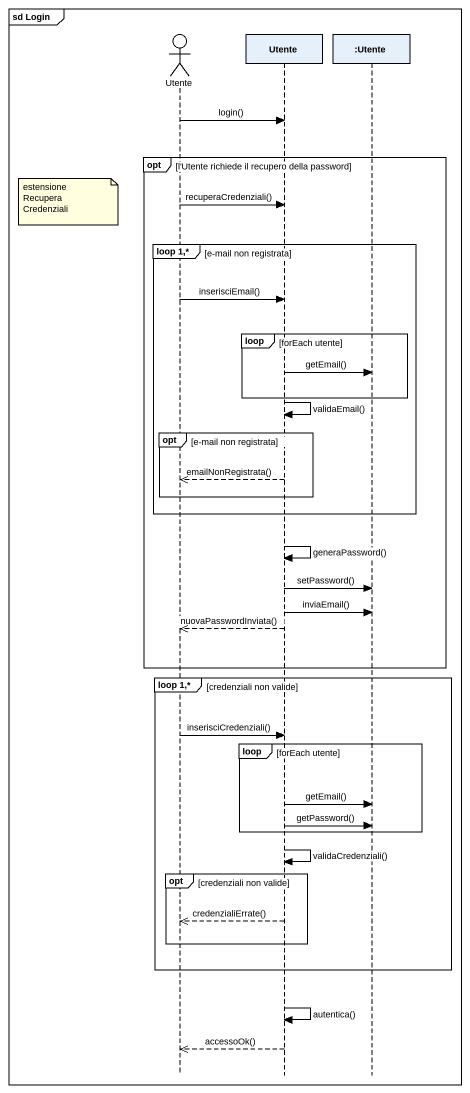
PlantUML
@startuml
mainframe sd Login
hide footbox
actor Utente
participant "Utente" as Utente_2
participant ":Utente" as Utente_3

Utente -> Utente_2 : login()
opt l'Utente richiede il recupero della password
  note left of Utente
    estensione
    RecuperaCredenziali
  end note
  Utente -> Utente_2 : recuperaCredenziali()
  group loop 1,* [e-mail non registrata]
    Utente -> Utente_2 : inserisciEmail()
    loop forEach utente
      Utente_2 -> Utente_3 : getEmail()
    end
    Utente_2 -> Utente_2 : validaEmail()
    opt e-mail non registrata
      Utente_2 -->> Utente : emailNonRegistrata()
    end
  end
  Utente_2 -> Utente_2 : generaPassword()
  Utente_2 -> Utente_3 : setPassword()
  Utente_2 -> Utente_3 : inviaEmail()
  Utente_2 -->> Utente : nuovaPasswordInviata()
end
group loop 1,* [credenziali non valide]
  Utente -> Utente_2 : inserisciCredenziali()
  loop forEach utente
    Utente_2 -> Utente_3 : getEmail()
    Utente_2 -> Utente_3 : getPassword()
  end
  Utente_2 -> Utente_2 : validaCredenziali()
  opt credenziali non valide
    Utente_2 -->> Utente : credenzialiErrate()
  end
end
Utente_2 -> Utente_2 : autentica()
Utente_2 -->> Utente : accessoOk()
@enduml
